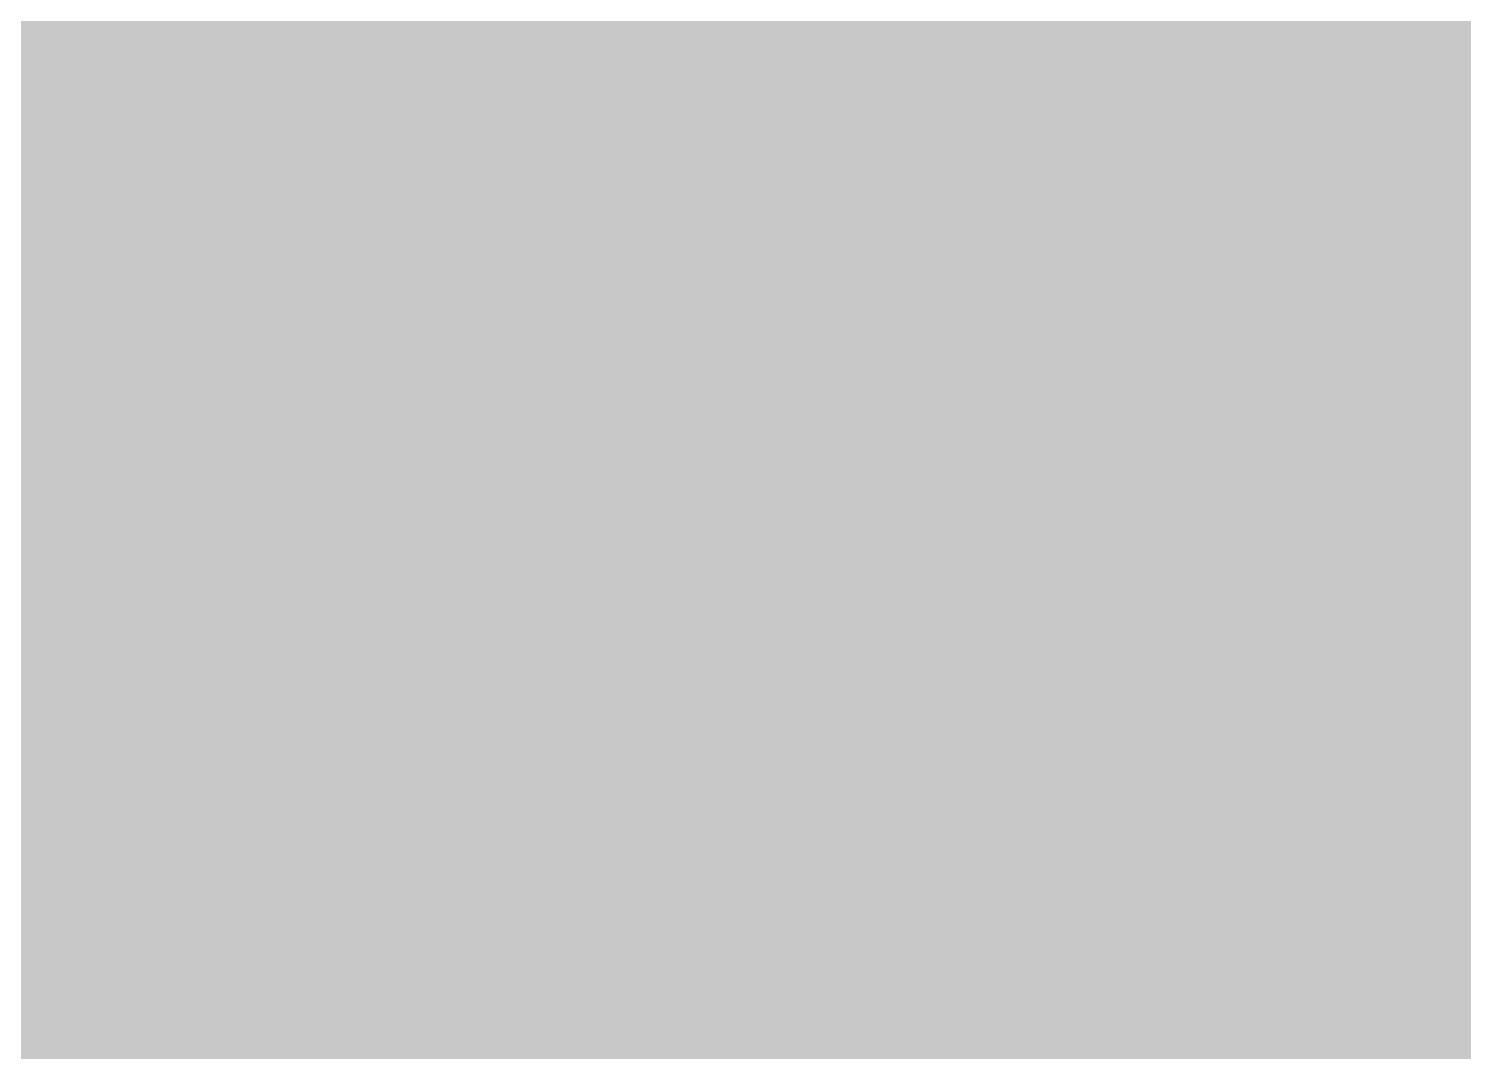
# Model space of a CAD drawing. Header units: millimetres. Extents: x 13 to 259, y -2 to 326.
# Drawn here: x 108.143 to 110.409, y 129.142 to 130.756 of the extents above; entities that cross this region are included whole.
import ezdxf

# ---------------------------------------------------------------- set-up
doc = ezdxf.new("R2010")
doc.units = ezdxf.units.MM
for name, color, linetype in [('BottomLayer', 5, 'Continuous'), ('BottomPaste', 16, 'Continuous'), ('BottomSolder', 6, 'Continuous'), ('ConnectLayer', 7, 'Continuous'), ('DrillDrawing', 1, 'Continuous'), ('Mechanical14', 56, 'Continuous'), ('Mechanical15', 56, 'Continuous'), ('Mechanical16', 56, 'Continuous'), ('MidLayer1', 16, 'Continuous'), ('MidLayer2', 76, 'Continuous'), ('MidLayer3', 90, 'Continuous'), ('MidLayer4', 156, 'Continuous'), ('MidLayer5', 130, 'Continuous'), ('MidLayer6', 216, 'Continuous'), ('MultiLayer', 9, 'Continuous'), ('TopLayer', 1, 'Continuous'), ('TopPaste', 8, 'Continuous'), ('TopSolder', 216, 'Continuous')]:
    doc.layers.add(name, color=color, linetype=linetype)

# ---------------------------------------------------------------- blocks, each defined once
blk = doc.blocks.new('WE_MAIA_4020_85')
at = {"layer": 'Mechanical15', "const_width": 0.1}
for points in [[(0, -0.4), (0, 0.4)], [(-0.4, 0), (0.4, 0)]]:
    blk.add_lwpolyline(points, dxfattribs=at)
at = {"layer": 'Mechanical15', "const_width": 0.05}
for points in [[(-0.025, 0.4, 1), (0.025, 0.4, 1)], [(-0.425, 0, 1), (-0.375, 0, 1)], [(0.375, 0, 1), (0.425, 0, 1)]]:
    blk.add_lwpolyline(points, format="xyb", close=True, dxfattribs=at)
at = {"layer": 'TopLayer'}
for points in [[(-1.675, -1.85), (-0.695, -1.85), (-1.675, 1.85), (-0.695, 1.85)], [(0.695, -1.85), (1.675, -1.85), (0.695, 1.85), (1.675, 1.85)]]:
    blk.add_solid(points, dxfattribs=at)
at = {"layer": 'TopPaste'}
for points in [[(-1.675, -1.85), (-0.695, -1.85), (-1.675, 1.85), (-0.695, 1.85)], [(0.695, -1.85), (1.675, -1.85), (0.695, 1.85), (1.675, 1.85)]]:
    blk.add_solid(points, dxfattribs=at)
at = {"layer": 'TopSolder'}
for points in [[(-1.7766, -1.9516), (-0.5934, -1.9516), (-1.7766, 1.9516), (-0.5934, 1.9516)], [(0.5934, -1.9516), (1.7766, -1.9516), (0.5934, 1.9516), (1.7766, 1.9516)]]:
    blk.add_solid(points, dxfattribs=at)
blk = doc.blocks.new('CAPC1005X55N_B_120')
at = {"layer": 'BottomLayer'}
for points in [[(-0.76, -0.31), (-0.14, -0.31), (-0.76, 0.31), (-0.14, 0.31)], [(0.14, -0.31), (0.76, -0.31), (0.14, 0.31), (0.76, 0.31)]]:
    blk.add_solid(points, dxfattribs=at)
at = {"layer": 'BottomPaste'}
for points in [[(-0.76, -0.31), (-0.14, -0.31), (-0.76, 0.31), (-0.14, 0.31)], [(0.14, -0.31), (0.76, -0.31), (0.14, 0.31), (0.76, 0.31)]]:
    blk.add_solid(points, dxfattribs=at)
at = {"layer": 'BottomSolder'}
for points in [[(-0.8616, -0.4116), (-0.0384, -0.4116), (-0.8616, 0.4116), (-0.0384, 0.4116)], [(0.0384, -0.4116), (0.8616, -0.4116), (0.0384, 0.4116), (0.8616, 0.4116)]]:
    blk.add_solid(points, dxfattribs=at)
at = {"layer": 'Mechanical14', "const_width": 0.1}
for points in [[(-0.5249, 0.2749), (0.5251, 0.2749)], [(-0.5249, -0.2751), (-0.5249, 0.2749)], [(0.5251, -0.2751), (0.5251, 0.2749)], [(-0.5249, -0.2751), (0.5251, -0.2751)]]:
    blk.add_lwpolyline(points, dxfattribs=at)
at = {"layer": 'Mechanical14', "const_width": 0.05}
for points in [[(-0.5499, 0.2749, 1), (-0.5, 0.2749, 1)], [(-0.5499, 0.2749, 1), (-0.5, 0.2749, 1)], [(0.5001, 0.2749, 1), (0.55, 0.2749, 1)], [(0.5001, 0.2749, 1), (0.55, 0.2749, 1)], [(-0.5499, -0.2751, 1), (-0.5, -0.2751, 1)], [(-0.5499, -0.2751, 1), (-0.5, -0.2751, 1)], [(0.5001, -0.2751, 1), (0.55, -0.2751, 1)], [(0.5001, -0.2751, 1), (0.55, -0.2751, 1)]]:
    blk.add_lwpolyline(points, format="xyb", close=True, dxfattribs=at)
at = {"layer": 'Mechanical16', "const_width": 0.05}
for points in [[(0, -0.5), (0, 0.5)], [(-0.91, 0.46), (0.91, 0.46)], [(-0.91, -0.46), (-0.91, 0.46)], [(0.91, -0.46), (0.91, 0.46)], [(-0.5, 0), (0.5, 0)], [(-0.91, -0.46), (0.91, -0.46)]]:
    blk.add_lwpolyline(points, dxfattribs=at)
at = {"layer": 'Mechanical16', "const_width": 0.025}
for points in [[(-0.0125, 0.5, 1), (0.0125, 0.5, 1)], [(-0.9225, 0.46, 1), (-0.8975, 0.46, 1)], [(-0.9225, 0.46, 1), (-0.8975, 0.46, 1)], [(0.8975, 0.46, 1), (0.9225, 0.46, 1)], [(0.8975, 0.46, 1), (0.9225, 0.46, 1)], [(-0.5125, 0, 1), (-0.4875, 0, 1)], [(0.4875, 0, 1), (0.5125, 0, 1)], [(-0.9225, -0.46, 1), (-0.8975, -0.46, 1)], [(-0.9225, -0.46, 1), (-0.8975, -0.46, 1)], [(0.8975, -0.46, 1), (0.9225, -0.46, 1)], [(0.8975, -0.46, 1), (0.9225, -0.46, 1)], [(-0.0125, -0.5, 1), (0.0125, -0.5, 1)]]:
    blk.add_lwpolyline(points, format="xyb", close=True, dxfattribs=at)
blk = doc.blocks.new('CAPC1005X55N_B_121')
at = {"layer": 'BottomLayer'}
for points in [[(-0.76, -0.31), (-0.14, -0.31), (-0.76, 0.31), (-0.14, 0.31)], [(0.14, -0.31), (0.76, -0.31), (0.14, 0.31), (0.76, 0.31)]]:
    blk.add_solid(points, dxfattribs=at)
at = {"layer": 'BottomPaste'}
for points in [[(-0.76, -0.31), (-0.14, -0.31), (-0.76, 0.31), (-0.14, 0.31)], [(0.14, -0.31), (0.76, -0.31), (0.14, 0.31), (0.76, 0.31)]]:
    blk.add_solid(points, dxfattribs=at)
at = {"layer": 'BottomSolder'}
for points in [[(-0.8616, -0.4116), (-0.0384, -0.4116), (-0.8616, 0.4116), (-0.0384, 0.4116)], [(0.0384, -0.4116), (0.8616, -0.4116), (0.0384, 0.4116), (0.8616, 0.4116)]]:
    blk.add_solid(points, dxfattribs=at)
at = {"layer": 'Mechanical14', "const_width": 0.1}
for points in [[(-0.5249, 0.2749), (0.5251, 0.2749)], [(-0.5249, -0.2751), (-0.5249, 0.2749)], [(0.5251, -0.2751), (0.5251, 0.2749)], [(-0.5249, -0.2751), (0.5251, -0.2751)]]:
    blk.add_lwpolyline(points, dxfattribs=at)
at = {"layer": 'Mechanical14', "const_width": 0.05}
for points in [[(-0.5499, 0.2749, 1), (-0.5, 0.2749, 1)], [(-0.5499, 0.2749, 1), (-0.5, 0.2749, 1)], [(0.5001, 0.2749, 1), (0.55, 0.2749, 1)], [(0.5001, 0.2749, 1), (0.55, 0.2749, 1)], [(-0.5499, -0.2751, 1), (-0.5, -0.2751, 1)], [(-0.5499, -0.2751, 1), (-0.5, -0.2751, 1)], [(0.5001, -0.2751, 1), (0.55, -0.2751, 1)], [(0.5001, -0.2751, 1), (0.55, -0.2751, 1)]]:
    blk.add_lwpolyline(points, format="xyb", close=True, dxfattribs=at)
at = {"layer": 'Mechanical16', "const_width": 0.05}
for points in [[(0, -0.5), (0, 0.5)], [(-0.91, 0.46), (0.91, 0.46)], [(-0.91, -0.46), (-0.91, 0.46)], [(0.91, -0.46), (0.91, 0.46)], [(-0.5, 0), (0.5, 0)], [(-0.91, -0.46), (0.91, -0.46)]]:
    blk.add_lwpolyline(points, dxfattribs=at)
at = {"layer": 'Mechanical16', "const_width": 0.025}
for points in [[(-0.0125, 0.5, 1), (0.0125, 0.5, 1)], [(-0.9225, 0.46, 1), (-0.8975, 0.46, 1)], [(-0.9225, 0.46, 1), (-0.8975, 0.46, 1)], [(0.8975, 0.46, 1), (0.9225, 0.46, 1)], [(0.8975, 0.46, 1), (0.9225, 0.46, 1)], [(-0.5125, 0, 1), (-0.4875, 0, 1)], [(0.4875, 0, 1), (0.5125, 0, 1)], [(-0.9225, -0.46, 1), (-0.8975, -0.46, 1)], [(-0.9225, -0.46, 1), (-0.8975, -0.46, 1)], [(0.8975, -0.46, 1), (0.9225, -0.46, 1)], [(0.8975, -0.46, 1), (0.9225, -0.46, 1)], [(-0.0125, -0.5, 1), (0.0125, -0.5, 1)]]:
    blk.add_lwpolyline(points, format="xyb", close=True, dxfattribs=at)

msp = doc.modelspace()

# ---------------------------------------------------------------- linework, layer by layer
at = {"layer": 'BottomLayer', "const_width": 0.25}
for points in [[(108.05, 130.475, 1), (108.3, 130.475, 1)], [(109.325, 130.4664, 1), (109.575, 130.4664, 1)], [(110.225, 130.4664, 1), (110.475, 130.4664, 1)], [(108.05, 129.425, 1), (108.3, 129.425, 1)], [(109.325, 129.425, 1), (109.575, 129.425, 1)], [(110.225, 129.425, 1), (110.475, 129.425, 1)]]:
    msp.add_lwpolyline(points, format="xyb", close=True, dxfattribs=at)
at = {"layer": 'ConnectLayer', "const_width": 0.4}
for points in [[(108.694, 130.7557), (111.2224, 133.2841)], [(107.3097, 132.8233), (109.769, 130.364)], [(108.6102, 129.8234), (111.5515, 132.7647)], [(108.208, 131.925), (109.769, 130.364)], [(108.6102, 129.8234), (110.7118, 131.925)], [(108.694, 130.7557), (109.8633, 131.925)], [(106.8041, 129.7143), (108.5398, 131.45)], [(106.9859, 131.45), (108.7, 129.7359)], [(107.8345, 131.45), (108.7, 130.5844)], [(108.7, 131.45), (108.7, 128.35)], [(108.694, 130.7557), (109.2874, 131.349)], [(106.513, 131.0744), (108.7, 128.8874)], [(107.3107, 129.3724), (108.7, 130.7617)], [(107.3107, 129.3724), (108.7, 130.7617)], [(108.7632, 130.5213), (109.7673, 129.5172)], [(108.7632, 130.5213), (109.7673, 129.5172)], [(108.7632, 130.5212), (108.8617, 130.4228)], [(109.24, 130.1781), (109.24, 130.4778)], [(108.545, 128.9096), (109.8276, 130.1923)], [(108.545, 128.9096), (109.8276, 130.1923)], [(108.6969, 129.91), (108.9462, 130.1594)], [(108.4712, 129.9647), (109.3982, 129.0378)], [(108.4712, 129.9647), (108.5288, 129.9071)], [(108.4712, 129.9647), (109.3982, 129.0378)], [(108.4443, 129.95), (109.1647, 129.95)], [(108.4859, 129.95), (108.8757, 129.5602)], [(108.6102, 129.8234), (108.7369, 129.95)], [(109.7354, 129.95), (110.0647, 129.95)], [(109.7574, 129.9286), (110.0513, 129.9338)], [(107.3559, 128.5691), (108.7, 129.9132)], [(108.5155, 129.9069), (109.1252, 129.9176)], [(109.24, 129.4136), (109.24, 129.7133)], [(109.5196, 129.0358), (109.7754, 129.2915)], [(109.5196, 129.0358), (109.7754, 129.2915)], [(108.545, 128.9096), (108.8863, 129.251)], [(107.8354, 128.2), (108.7, 129.0647)], [(108.5859, 129.0016), (108.9062, 128.6812)], [(108.5859, 129.0016), (108.9062, 128.6812)], [(108.5859, 129.0015), (108.9062, 128.6812)]]:
    msp.add_lwpolyline(points, dxfattribs=at)
for points in [[(107.9058, 129.95, -1.782931), (108.765, 130.475)], [(107.9058, 129.95, -1.782931), (108.765, 130.475)], [(107.9058, 129.95, -1.782931), (108.765, 130.475)], [(109.1726, 129.9457, -0.889294), (109.5991, 131.0373)], [(109.24, 131.0178, -0.317963), (109.9, 130.848)], [(110.0726, 129.9457, -1.766609), (110.94, 130.4664)], [(110.0726, 129.9457, -0.78094), (110.35, 131.0564)], [(110.0726, 129.9457, -0.78094), (110.35, 131.0564)], [(109.9, 130.848, -0.698284), (110.94, 130.4664)], [(110.3437, 131.0564, -0.417376), (110.94, 130.4664)], [(109.4327, 130.5133, -0.091457), (109.24, 130.4778)], [(109.4323, 130.5131, -0.091231), (109.24, 130.4778)], [(109.4259, 130.4226, -0.878172), (109.4622, 130.5149)], [(109.5537, 130.4992, -0.043078), (109.4622, 130.5149)], [(109.5537, 130.4992, -0.042854), (109.4627, 130.5148)], [(109.4879, 130.4337, -0.043078), (109.5537, 130.4992)], [(109.4882, 130.4341, -0.042854), (109.5537, 130.4992)], [(108.765, 130.475, -0.281333), (108.4443, 129.95)], [(108.765, 130.475, -0.281333), (108.4443, 129.95)], [(108.765, 130.475, -0.281333), (108.4443, 129.95)], [(109.24, 130.1781, -0.160678), (109.474, 130.4225)], [(109.24, 130.1781, -0.160448), (109.4736, 130.4223)], [(109.9, 130.0848, -0.094768), (109.7275, 129.9457)], [(109.9, 130.0848, -0.094768), (109.7275, 129.9457)], [(110.0726, 129.9457, -0.094768), (109.9, 130.0848)], [(110.0726, 129.9457, -0.094768), (109.9, 130.0848)], [(108.4443, 129.95, -0.281333), (108.765, 129.425)], [(108.4443, 129.95, -0.281333), (108.765, 129.425)], [(108.4443, 129.95, -0.035343), (108.5155, 129.9069)], [(108.4443, 129.95, -0.281333), (108.765, 129.425)], [(109.1172, 128.9378, -0.563528), (109.1726, 129.9457)], [(109.7275, 129.9457, -0.094768), (109.9, 129.8066)], [(109.7275, 129.9457, -0.094768), (109.9, 129.8066)], [(110.94, 129.425, -1.766609), (110.0726, 129.9457)], [(110.94, 129.425, -1.766609), (110.0726, 129.9457)], [(109.9, 129.8066, -0.094768), (110.0726, 129.9457)], [(109.9, 129.8066, -0.094768), (110.0726, 129.9457)], [(109.4736, 129.4691, -0.160448), (109.24, 129.7133)], [(109.474, 129.4689, -0.160677), (109.24, 129.7133)], [(109.4218, 129.3837, -0.533149), (109.4225, 129.4668)], [(108.765, 129.425, -0.24802), (108.5074, 128.9375)], [(108.765, 129.425, -0.24802), (108.5074, 128.9375)], [(108.765, 129.425, -0.24802), (108.5074, 128.9375)], [(109.24, 129.4136, -0.091231), (109.4323, 129.3783)], [(109.24, 129.4136, -0.091231), (109.4323, 129.3783)], [(110.94, 129.425, -0.698284), (109.9, 129.0434)], [(110.94, 129.425, -0.698284), (109.9, 129.0434)], [(109.9, 129.0434, -0.317962), (109.24, 128.8736)], [(109.9, 129.0434, -0.067648), (109.7819, 128.9372)]]:
    msp.add_lwpolyline(points, format="xyb", dxfattribs=at)
at = {"layer": 'ConnectLayer'}
for points, const_width in [([(109.8, 130.848, 1), (110, 130.848, 1)], 0.2), ([(109.8, 130.848, 1), (110, 130.848, 1)], 0.2), ([(108.594, 130.7557, 1), (108.794, 130.7557, 1)], 0.2), ([(108.594, 130.7557, 1), (108.794, 130.7557, 1)], 0.2), ([(108.594, 130.7557, 1), (108.794, 130.7557, 1)], 0.2), ([(108.6, 130.7617, 1), (108.8, 130.7617, 1)], 0.2), ([(108.6, 130.7617, 1), (108.8, 130.7617, 1)], 0.2), ([(108.6, 130.5844, 1), (108.8, 130.5844, 1)], 0.2), ([(108.6632, 130.5213, 1), (108.8632, 130.5213, 1)], 0.2), ([(108.6632, 130.5213, 1), (108.8632, 130.5213, 1)], 0.2), ([(108.6632, 130.5212, 1), (108.8632, 130.5212, 1)], 0.2), ([(109.3323, 130.5131, 1), (109.5322, 130.5131, 1)], 0.2), ([(109.3327, 130.5133, 1), (109.5327, 130.5133, 1)], 0.2), ([(109.3622, 130.5149, 1), (109.5622, 130.5149, 1)], 0.2), ([(109.3622, 130.5149, 1), (109.5622, 130.5149, 1)], 0.2), ([(109.3627, 130.5148, 1), (109.5627, 130.5148, 1)], 0.2), ([(109.14, 130.4778, 1), (109.34, 130.4778, 1)], 0.2), ([(109.14, 130.4778, 1), (109.34, 130.4778, 1)], 0.2), ([(109.14, 130.4778, 1), (109.34, 130.4778, 1)], 0.2), ([(109.4537, 130.4992, 1), (109.6537, 130.4992, 1)], 0.2), ([(109.4537, 130.4992, 1), (109.6537, 130.4992, 1)], 0.2), ([(109.4537, 130.4992, 1), (109.6537, 130.4992, 1)], 0.2), ([(109.4537, 130.4992, 1), (109.6537, 130.4992, 1)], 0.2), ([(108.665, 130.475, 1), (108.865, 130.475, 1)], 0.2), ([(108.665, 130.475, 1), (108.865, 130.475, 1)], 0.2), ([(108.665, 130.475, 1), (108.865, 130.475, 1)], 0.2), ([(108.665, 130.475, 1), (108.865, 130.475, 1)], 0.2), ([(108.665, 130.475, 1), (108.865, 130.475, 1)], 0.2), ([(108.665, 130.475, 1), (108.865, 130.475, 1)], 0.2), ([(109.3879, 130.4337, 1), (109.5879, 130.4337, 1)], 0.2), ([(109.3882, 130.4341, 1), (109.5882, 130.4341, 1)], 0.2), ([(108.7617, 130.4228, 1), (108.9617, 130.4228, 1)], 0.2), ([(109.3259, 130.4226, 1), (109.5259, 130.4226, 1)], 0.2), ([(109.3736, 130.4223, 1), (109.5736, 130.4223, 1)], 0.2), ([(109.374, 130.4225, 1), (109.574, 130.4225, 1)], 0.2), ([(109.669, 130.364, 1), (109.869, 130.364, 1)], 0.2), ([(109.669, 130.364, 1), (109.869, 130.364, 1)], 0.2), ([(109.7276, 130.1923, 1), (109.9276, 130.1923, 1)], 0.2), ([(109.7276, 130.1923, 1), (109.9276, 130.1923, 1)], 0.2), ([(109.14, 130.1781, 1), (109.34, 130.1781, 1)], 0.2), ([(109.14, 130.1781, 1), (109.34, 130.1781, 1)], 0.2), ([(109.14, 130.1781, 1), (109.34, 130.1781, 1)], 0.2), ([(108.8462, 130.1594, 1), (109.0462, 130.1594, 1)], 0.2), ([(109.8, 130.0848, 1), (110, 130.0848, 1)], 0.2), ([(109.8, 130.0848, 1), (110, 130.0848, 1)], 0.2), ([(109.8, 130.0848, 1), (110, 130.0848, 1)], 0.2), ([(109.8, 130.0848, 1), (110, 130.0848, 1)], 0.2), ([(108.3712, 129.9647, 1), (108.5712, 129.9647, 1)], 0.2), ([(108.3712, 129.9647, 1), (108.5712, 129.9647, 1)], 0.2), ([(108.3712, 129.9647, 1), (108.5712, 129.9647, 1)], 0.2), ([(108.3443, 129.95, 1), (108.5443, 129.95, 1)], 0.2), ([(108.3443, 129.95, 1), (108.5443, 129.95, 1)], 0.2), ([(108.3443, 129.95, 1), (108.5443, 129.95, 1)], 0.2), ([(108.3443, 129.95, 1), (108.5443, 129.95, 1)], 0.2), ([(108.3443, 129.95, 1), (108.5443, 129.95, 1)], 0.2), ([(108.3443, 129.95, 1), (108.5443, 129.95, 1)], 0.2), ([(108.3443, 129.95, 1), (108.5443, 129.95, 1)], 0.2), ([(108.3443, 129.95, 1), (108.5443, 129.95, 1)], 0.2), ([(108.3859, 129.95, 1), (108.5859, 129.95, 1)], 0.2), ([(108.6369, 129.95, 1), (108.8369, 129.95, 1)], 0.2), ([(109.0647, 129.95, 1), (109.2647, 129.95, 1)], 0.2), ([(109.0726, 129.9457, 1), (109.2726, 129.9457, 1)], 0.2), ([(109.0726, 129.9457, 1), (109.2726, 129.9457, 1)], 0.2), ([(109.6275, 129.9457, 1), (109.8275, 129.9457, 1)], 0.2), ([(109.6275, 129.9457, 1), (109.8275, 129.9457, 1)], 0.2), ([(109.6275, 129.9457, 1), (109.8275, 129.9457, 1)], 0.2), ([(109.6275, 129.9457, 1), (109.8275, 129.9457, 1)], 0.2), ([(109.6354, 129.95, 1), (109.8354, 129.95, 1)], 0.2), ([(109.9513, 129.9338, 1), (110.1513, 129.9338, 1)], 0.2), ([(109.9647, 129.95, 1), (110.1647, 129.95, 1)], 0.2), ([(109.9726, 129.9457, 1), (110.1726, 129.9457, 1)], 0.2), ([(109.9726, 129.9457, 1), (110.1726, 129.9457, 1)], 0.2), ([(109.9726, 129.9457, 1), (110.1726, 129.9457, 1)], 0.2), ([(109.9726, 129.9457, 1), (110.1726, 129.9457, 1)], 0.2), ([(109.9726, 129.9457, 1), (110.1726, 129.9457, 1)], 0.2), ([(109.9726, 129.9457, 1), (110.1726, 129.9457, 1)], 0.2), ([(109.9726, 129.9457, 1), (110.1726, 129.9457, 1)], 0.2), ([(109.9726, 129.9457, 1), (110.1726, 129.9457, 1)], 0.2), ([(109.9726, 129.9457, 1), (110.1726, 129.9457, 1)], 0.2), ([(108.6, 129.9132, 1), (108.8, 129.9132, 1)], 0.2), ([(109.0252, 129.9176, 1), (109.2252, 129.9176, 1)], 0.2), ([(109.6574, 129.9286, 1), (109.8574, 129.9286, 1)], 0.2), ([(108.4155, 129.9069, 1), (108.6155, 129.9069, 1)], 0.2), ([(108.4155, 129.9069, 1), (108.6155, 129.9069, 1)], 0.2), ([(108.4288, 129.9071, 1), (108.6288, 129.9071, 1)], 0.2), ([(108.5969, 129.91, 1), (108.7969, 129.91, 1)], 0.2), ([(108.5102, 129.8234, 1), (108.7102, 129.8234, 1)], 0.2), ([(108.5102, 129.8234, 1), (108.7102, 129.8234, 1)], 0.2), ([(108.5102, 129.8234, 1), (108.7102, 129.8234, 1)], 0.2), ([(109.8, 129.8066, 1), (110, 129.8066, 1)], 0.2), ([(109.8, 129.8066, 1), (110, 129.8066, 1)], 0.2), ([(109.8, 129.8066, 1), (110, 129.8066, 1)], 0.2), ([(109.8, 129.8066, 1), (110, 129.8066, 1)], 0.2), ([(108.6, 129.7359, 1), (108.8, 129.7359, 1)], 0.2), ([(109.14, 129.7133, 1), (109.34, 129.7133, 1)], 0.2), ([(109.14, 129.7133, 1), (109.34, 129.7133, 1)], 0.2), ([(109.14, 129.7133, 1), (109.34, 129.7133, 1)], 0.2), ([(108.7757, 129.5602, 1), (108.9757, 129.5602, 1)], 0.2), ([(109.6673, 129.5172, 1), (109.8673, 129.5172, 1)], 0.2), ([(109.6673, 129.5172, 1), (109.8673, 129.5172, 1)], 0.2), ([(109.3225, 129.4668, 1), (109.5225, 129.4668, 1)], 0.2), ([(109.3736, 129.4691, 1), (109.5736, 129.4691, 1)], 0.2), ([(109.374, 129.4689, 1), (109.574, 129.4689, 1)], 0.2), ([(108.665, 129.425, 1), (108.865, 129.425, 1)], 0.2), ([(108.665, 129.425, 1), (108.865, 129.425, 1)], 0.2), ([(108.665, 129.425, 1), (108.865, 129.425, 1)], 0.2), ([(108.665, 129.425, 1), (108.865, 129.425, 1)], 0.2), ([(108.665, 129.425, 1), (108.865, 129.425, 1)], 0.2), ([(108.665, 129.425, 1), (108.865, 129.425, 1)], 0.2), ([(109.14, 129.4136, 1), (109.34, 129.4136, 1)], 0.2), ([(109.14, 129.4136, 1), (109.34, 129.4136, 1)], 0.2), ([(109.14, 129.4136, 1), (109.34, 129.4136, 1)], 0.2), ([(109.3218, 129.3837, 1), (109.5218, 129.3837, 1)], 0.2), ([(109.3323, 129.3783, 1), (109.5322, 129.3783, 1)], 0.2), ([(109.3323, 129.3783, 1), (109.5323, 129.3783, 1)], 0.2), ([(109.6754, 129.2915, 1), (109.8754, 129.2915, 1)], 0.2), ([(109.6754, 129.2915, 1), (109.8754, 129.2915, 1)], 0.2), ([(108.7863, 129.251, 1), (108.9863, 129.251, 1)], 0.2), ([(108.6, 129.0647, 1), (108.8, 129.0647, 1)], 0.2), ([(110.039, 128.45, 1), (108.8591, 128.45, 1)], 0.4), ([(110.039, 128.45, 1), (108.8591, 128.45, 1)], 0.4), ([(109.2982, 129.0378, 1), (109.4982, 129.0378, 1)], 0.2), ([(109.2982, 129.0378, 1), (109.4982, 129.0378, 1)], 0.2), ([(109.4196, 129.0358, 1), (109.6196, 129.0358, 1)], 0.2), ([(109.4196, 129.0358, 1), (109.6196, 129.0358, 1)], 0.2), ([(109.8, 129.0434, 1), (110, 129.0434, 1)], 0.2), ([(109.8, 129.0434, 1), (110, 129.0434, 1)], 0.2), ([(109.8, 129.0434, 1), (110, 129.0434, 1)], 0.2), ([(109.8, 129.0434, 1), (110, 129.0434, 1)], 0.2), ([(108.4859, 129.0016, 1), (108.6859, 129.0016, 1)], 0.2), ([(108.4859, 129.0016, 1), (108.6859, 129.0016, 1)], 0.2), ([(108.4859, 129.0015, 1), (108.6859, 129.0015, 1)], 0.2)]:
    msp.add_lwpolyline(points, format="xyb", close=True, dxfattribs=dict(at, const_width=const_width))
at = {"layer": 'DrillDrawing', "const_width": 0.0508}
for points in [[(108.048, 130.729), (108.302, 130.729)], [(108.302, 130.602), (108.302, 130.729)], [(109.323, 130.5934), (109.323, 130.7204)], [(109.323, 130.7204), (109.577, 130.7204)], [(109.577, 130.5934), (109.577, 130.7204)], [(110.223, 130.5934), (110.223, 130.7204)], [(110.223, 130.7204), (110.477, 130.7204)], [(108.302, 130.602), (108.429, 130.602)], [(108.429, 130.348), (108.429, 130.602)], [(109.196, 130.3394), (109.196, 130.5934)], [(109.196, 130.5934), (109.323, 130.5934)], [(109.577, 130.5934), (109.704, 130.5934)], [(109.704, 130.3394), (109.704, 130.5934)], [(110.096, 130.3394), (110.096, 130.5934)], [(110.096, 130.5934), (110.223, 130.5934)], [(108.302, 130.348), (108.429, 130.348)], [(108.302, 130.221), (108.302, 130.348)], [(109.196, 130.3394), (109.323, 130.3394)], [(109.323, 130.2124), (109.323, 130.3394)], [(109.577, 130.3394), (109.704, 130.3394)], [(109.577, 130.2124), (109.577, 130.3394)], [(110.096, 130.3394), (110.223, 130.3394)], [(110.223, 130.2124), (110.223, 130.3394)], [(108.048, 130.221), (108.302, 130.221)], [(109.323, 130.2124), (109.577, 130.2124)], [(110.223, 130.2124), (110.477, 130.2124)], [(108.048, 129.679), (108.302, 129.679)], [(108.302, 129.552), (108.302, 129.679)], [(109.323, 129.552), (109.323, 129.679)], [(109.323, 129.679), (109.577, 129.679)], [(109.577, 129.552), (109.577, 129.679)], [(110.223, 129.552), (110.223, 129.679)], [(110.223, 129.679), (110.477, 129.679)], [(108.302, 129.552), (108.429, 129.552)], [(108.429, 129.298), (108.429, 129.552)], [(109.196, 129.298), (109.196, 129.552)], [(109.196, 129.552), (109.323, 129.552)], [(109.577, 129.552), (109.704, 129.552)], [(109.704, 129.298), (109.704, 129.552)], [(110.096, 129.298), (110.096, 129.552)], [(110.096, 129.552), (110.223, 129.552)], [(108.302, 129.298), (108.429, 129.298)], [(108.302, 129.171), (108.302, 129.298)], [(109.196, 129.298), (109.323, 129.298)], [(109.323, 129.171), (109.323, 129.298)], [(109.577, 129.298), (109.704, 129.298)], [(109.577, 129.171), (109.577, 129.298)], [(110.096, 129.298), (110.223, 129.298)], [(110.223, 129.171), (110.223, 129.298)], [(108.048, 129.171), (108.302, 129.171)], [(109.323, 129.171), (109.577, 129.171)], [(110.223, 129.171), (110.477, 129.171)]]:
    msp.add_lwpolyline(points, dxfattribs=at)
at = {"layer": 'DrillDrawing', "const_width": 0.0254}
for points in [[(108.2893, 130.729, 1), (108.3147, 130.729, 1)], [(108.2893, 130.729, 1), (108.3147, 130.729, 1)], [(109.3103, 130.7204, 1), (109.3357, 130.7204, 1)], [(109.3103, 130.7204, 1), (109.3357, 130.7204, 1)], [(109.5643, 130.7204, 1), (109.5897, 130.7204, 1)], [(109.5643, 130.7204, 1), (109.5897, 130.7204, 1)], [(110.2103, 130.7204, 1), (110.2357, 130.7204, 1)], [(110.2103, 130.7204, 1), (110.2357, 130.7204, 1)], [(108.2893, 130.602, 1), (108.3147, 130.602, 1)], [(108.2893, 130.602, 1), (108.3147, 130.602, 1)], [(108.4163, 130.602, 1), (108.4417, 130.602, 1)], [(108.4163, 130.602, 1), (108.4417, 130.602, 1)], [(109.1833, 130.5934, 1), (109.2087, 130.5934, 1)], [(109.1833, 130.5934, 1), (109.2087, 130.5934, 1)], [(109.3103, 130.5934, 1), (109.3357, 130.5934, 1)], [(109.3103, 130.5934, 1), (109.3357, 130.5934, 1)], [(109.5643, 130.5934, 1), (109.5897, 130.5934, 1)], [(109.5643, 130.5934, 1), (109.5897, 130.5934, 1)], [(109.6913, 130.5934, 1), (109.7167, 130.5934, 1)], [(109.6913, 130.5934, 1), (109.7167, 130.5934, 1)], [(110.0833, 130.5934, 1), (110.1087, 130.5934, 1)], [(110.0833, 130.5934, 1), (110.1087, 130.5934, 1)], [(110.2103, 130.5934, 1), (110.2357, 130.5934, 1)], [(110.2103, 130.5934, 1), (110.2357, 130.5934, 1)], [(108.2893, 130.348, 1), (108.3147, 130.348, 1)], [(108.2893, 130.348, 1), (108.3147, 130.348, 1)], [(108.4163, 130.348, 1), (108.4417, 130.348, 1)], [(108.4163, 130.348, 1), (108.4417, 130.348, 1)], [(109.1833, 130.3394, 1), (109.2087, 130.3394, 1)], [(109.1833, 130.3394, 1), (109.2087, 130.3394, 1)], [(109.3103, 130.3394, 1), (109.3357, 130.3394, 1)], [(109.3103, 130.3394, 1), (109.3357, 130.3394, 1)], [(109.5643, 130.3394, 1), (109.5897, 130.3394, 1)], [(109.5643, 130.3394, 1), (109.5897, 130.3394, 1)], [(109.6913, 130.3394, 1), (109.7167, 130.3394, 1)], [(109.6913, 130.3394, 1), (109.7167, 130.3394, 1)], [(110.0833, 130.3394, 1), (110.1087, 130.3394, 1)], [(110.0833, 130.3394, 1), (110.1087, 130.3394, 1)], [(110.2103, 130.3394, 1), (110.2357, 130.3394, 1)], [(110.2103, 130.3394, 1), (110.2357, 130.3394, 1)], [(108.2893, 130.221, 1), (108.3147, 130.221, 1)], [(108.2893, 130.221, 1), (108.3147, 130.221, 1)], [(109.3103, 130.2124, 1), (109.3357, 130.2124, 1)], [(109.3103, 130.2124, 1), (109.3357, 130.2124, 1)], [(109.5643, 130.2124, 1), (109.5897, 130.2124, 1)], [(109.5643, 130.2124, 1), (109.5897, 130.2124, 1)], [(110.2103, 130.2124, 1), (110.2357, 130.2124, 1)], [(110.2103, 130.2124, 1), (110.2357, 130.2124, 1)], [(108.2893, 129.679, 1), (108.3147, 129.679, 1)], [(108.2893, 129.679, 1), (108.3147, 129.679, 1)], [(109.3103, 129.679, 1), (109.3357, 129.679, 1)], [(109.3103, 129.679, 1), (109.3357, 129.679, 1)], [(109.5643, 129.679, 1), (109.5897, 129.679, 1)], [(109.5643, 129.679, 1), (109.5897, 129.679, 1)], [(110.2103, 129.679, 1), (110.2357, 129.679, 1)], [(110.2103, 129.679, 1), (110.2357, 129.679, 1)], [(108.2893, 129.552, 1), (108.3147, 129.552, 1)], [(108.2893, 129.552, 1), (108.3147, 129.552, 1)], [(108.4163, 129.552, 1), (108.4417, 129.552, 1)], [(108.4163, 129.552, 1), (108.4417, 129.552, 1)], [(109.1833, 129.552, 1), (109.2087, 129.552, 1)], [(109.1833, 129.552, 1), (109.2087, 129.552, 1)], [(109.3103, 129.552, 1), (109.3357, 129.552, 1)], [(109.3103, 129.552, 1), (109.3357, 129.552, 1)], [(109.5643, 129.552, 1), (109.5897, 129.552, 1)], [(109.5643, 129.552, 1), (109.5897, 129.552, 1)], [(109.6913, 129.552, 1), (109.7167, 129.552, 1)], [(109.6913, 129.552, 1), (109.7167, 129.552, 1)], [(110.0833, 129.552, 1), (110.1087, 129.552, 1)], [(110.0833, 129.552, 1), (110.1087, 129.552, 1)], [(110.2103, 129.552, 1), (110.2357, 129.552, 1)], [(110.2103, 129.552, 1), (110.2357, 129.552, 1)], [(108.2893, 129.298, 1), (108.3147, 129.298, 1)], [(108.2893, 129.298, 1), (108.3147, 129.298, 1)], [(108.4163, 129.298, 1), (108.4417, 129.298, 1)], [(108.4163, 129.298, 1), (108.4417, 129.298, 1)], [(109.1833, 129.298, 1), (109.2087, 129.298, 1)], [(109.1833, 129.298, 1), (109.2087, 129.298, 1)], [(109.3103, 129.298, 1), (109.3357, 129.298, 1)], [(109.3103, 129.298, 1), (109.3357, 129.298, 1)], [(109.5643, 129.298, 1), (109.5897, 129.298, 1)], [(109.5643, 129.298, 1), (109.5897, 129.298, 1)], [(109.6913, 129.298, 1), (109.7167, 129.298, 1)], [(109.6913, 129.298, 1), (109.7167, 129.298, 1)], [(110.0833, 129.298, 1), (110.1087, 129.298, 1)], [(110.0833, 129.298, 1), (110.1087, 129.298, 1)], [(110.2103, 129.298, 1), (110.2357, 129.298, 1)], [(110.2103, 129.298, 1), (110.2357, 129.298, 1)], [(108.2893, 129.171, 1), (108.3147, 129.171, 1)], [(108.2893, 129.171, 1), (108.3147, 129.171, 1)], [(109.3103, 129.171, 1), (109.3357, 129.171, 1)], [(109.3103, 129.171, 1), (109.3357, 129.171, 1)], [(109.5643, 129.171, 1), (109.5897, 129.171, 1)], [(109.5643, 129.171, 1), (109.5897, 129.171, 1)], [(110.2103, 129.171, 1), (110.2357, 129.171, 1)], [(110.2103, 129.171, 1), (110.2357, 129.171, 1)]]:
    msp.add_lwpolyline(points, format="xyb", close=True, dxfattribs=at)
at = {"layer": 'MidLayer1', "const_width": 0.25}
for points in [[(108.05, 130.475, 1), (108.3, 130.475, 1)], [(109.325, 130.4664, 1), (109.575, 130.4664, 1)], [(110.225, 130.4664, 1), (110.475, 130.4664, 1)], [(108.05, 129.425, 1), (108.3, 129.425, 1)], [(109.325, 129.425, 1), (109.575, 129.425, 1)], [(110.225, 129.425, 1), (110.475, 129.425, 1)]]:
    msp.add_lwpolyline(points, format="xyb", close=True, dxfattribs=at)
at = {"layer": 'MidLayer2', "const_width": 0.25}
for points in [[(108.05, 130.475, 1), (108.3, 130.475, 1)], [(109.325, 130.4664, 1), (109.575, 130.4664, 1)], [(110.225, 130.4664, 1), (110.475, 130.4664, 1)], [(108.05, 129.425, 1), (108.3, 129.425, 1)], [(109.325, 129.425, 1), (109.575, 129.425, 1)], [(110.225, 129.425, 1), (110.475, 129.425, 1)]]:
    msp.add_lwpolyline(points, format="xyb", close=True, dxfattribs=at)
at = {"layer": 'MidLayer3', "const_width": 0.25}
for points in [[(108.05, 130.475, 1), (108.3, 130.475, 1)], [(109.325, 130.4664, 1), (109.575, 130.4664, 1)], [(110.225, 130.4664, 1), (110.475, 130.4664, 1)], [(110.225, 130.4664, 1), (110.475, 130.4664, 1)], [(108.05, 129.425, 1), (108.3, 129.425, 1)], [(109.325, 129.425, 1), (109.575, 129.425, 1)], [(110.225, 129.425, 1), (110.475, 129.425, 1)]]:
    msp.add_lwpolyline(points, format="xyb", close=True, dxfattribs=at)
at = {"layer": 'MidLayer3', "const_width": 0.5}
msp.add_lwpolyline([(110.35, 130.4664), (111.7414, 130.4664)], dxfattribs=at)
at = {"layer": 'MidLayer4', "const_width": 0.25}
for points in [[(108.05, 130.475, 1), (108.3, 130.475, 1)], [(109.325, 130.4664, 1), (109.575, 130.4664, 1)], [(110.225, 130.4664, 1), (110.475, 130.4664, 1)], [(108.05, 129.425, 1), (108.3, 129.425, 1)], [(109.325, 129.425, 1), (109.575, 129.425, 1)], [(110.225, 129.425, 1), (110.475, 129.425, 1)]]:
    msp.add_lwpolyline(points, format="xyb", close=True, dxfattribs=at)
at = {"layer": 'MidLayer5', "const_width": 0.25}
for points in [[(108.05, 130.475, 1), (108.3, 130.475, 1)], [(109.325, 130.4664, 1), (109.575, 130.4664, 1)], [(110.225, 130.4664, 1), (110.475, 130.4664, 1)], [(108.05, 129.425, 1), (108.3, 129.425, 1)], [(109.325, 129.425, 1), (109.575, 129.425, 1)], [(110.225, 129.425, 1), (110.475, 129.425, 1)]]:
    msp.add_lwpolyline(points, format="xyb", close=True, dxfattribs=at)
at = {"layer": 'MidLayer6', "const_width": 0.25}
for points in [[(108.05, 130.475, 1), (108.3, 130.475, 1)], [(109.325, 130.4664, 1), (109.575, 130.4664, 1)], [(110.225, 130.4664, 1), (110.475, 130.4664, 1)], [(108.05, 129.425, 1), (108.3, 129.425, 1)], [(109.325, 129.425, 1), (109.575, 129.425, 1)], [(110.225, 129.425, 1), (110.475, 129.425, 1)]]:
    msp.add_lwpolyline(points, format="xyb", close=True, dxfattribs=at)
at = {"layer": 'MultiLayer', "const_width": 0.25}
for points in [[(108.05, 130.475, 1), (108.3, 130.475, 1)], [(109.325, 130.4664, 1), (109.575, 130.4664, 1)], [(110.225, 130.4664, 1), (110.475, 130.4664, 1)], [(108.05, 129.425, 1), (108.3, 129.425, 1)], [(109.325, 129.425, 1), (109.575, 129.425, 1)], [(110.225, 129.425, 1), (110.475, 129.425, 1)]]:
    msp.add_lwpolyline(points, format="xyb", close=True, dxfattribs=at)
at = {"layer": 'TopLayer', "const_width": 0.25}
for points in [[(108.05, 130.475, 1), (108.3, 130.475, 1)], [(109.325, 130.4664, 1), (109.575, 130.4664, 1)], [(110.225, 130.4664, 1), (110.475, 130.4664, 1)], [(108.05, 129.425, 1), (108.3, 129.425, 1)], [(109.325, 129.425, 1), (109.575, 129.425, 1)], [(110.225, 129.425, 1), (110.475, 129.425, 1)]]:
    msp.add_lwpolyline(points, format="xyb", close=True, dxfattribs=at)

# ---------------------------------------------------------------- block references
msp.add_blockref('WE_MAIA_4020_85', (109.349, 129.425))
at = {"rotation": 360}
for name, p in [('CAPC1005X55N_B_120', (109.9, 130.4664)), ('CAPC1005X55N_B_121', (109.9, 129.425))]:
    msp.add_blockref(name, p, dxfattribs=at)

doc.saveas('drawing.dxf')
